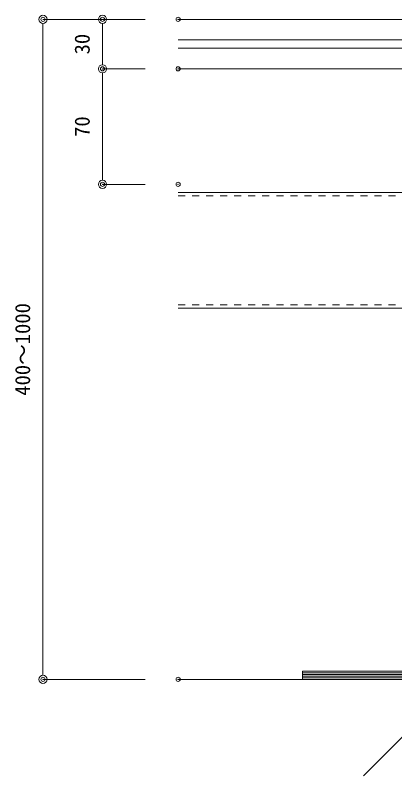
# Model space of a CAD drawing. Units: millimetres on the paper. Extents: x -420 to 420, y -297 to 297.
# Drawn here: x -322.8 to -276.8, y -109.6 to -17.4 of the extents above; entities that cross this region are included whole.
import ezdxf
from ezdxf.enums import TextEntityAlignment as Align

# ---------------------------------------------------------------- set-up
doc = ezdxf.new("R2010")
doc.units = ezdxf.units.MM
doc.header["$PDMODE"] = 32
doc.header["$PDSIZE"] = 0.5
doc.linetypes.add('USER1', pattern=[1.7, 0.85, -0.85])
for name, color, linetype, lineweight in [('0-0_0', 7, 'Continuous', 5), ('0-1_Defpoints', 7, 'Continuous', 18), ('0-7_0-A11-寸法_詳細', 5, 'Continuous', 18), ('0-8_A-E01-仕上太線', 4, 'Continuous', 18), ('0-9_A-D09-金物_鋼材', 1, 'Continuous', 18), ('0-A_A-C03-壁種別', 9, 'Continuous', 18), ('0-D__U+FF71_U+FF99_U+FF90', 9, 'USER1', 18)]:
    doc.layers.add(name, color=color, linetype=linetype, lineweight=lineweight)
doc.styles.add('ＭＳ ゴシック', font='')
doc.styles.get('ＭＳ ゴシック').set_extended_font_data('MS Gothic')

# ---------------------------------------------------------------- blocks, each defined once
blk = doc.blocks.new('G$CBAEE64E2')
at = {"layer": '0-9_A-D09-金物_鋼材'}
for p, q in [((-100, 4), (100, 4)), ((-100, 3), (100, 3)), ((-100, 2), (100, 2)), ((-100, 1), (100, 1))]:
    blk.add_line(p, q, dxfattribs=at)
blk.add_lwpolyline([(-100, 0), (100, 0), (100, 5), (-100, 5)], close=True, dxfattribs=at)
blk = doc.blocks.new('_Dot')
at = {"layer": '0-0_0'}
blk.add_line((-0.5, 0), (-1, 0), dxfattribs=at)
for radius in [0.5, 0.25]:
    blk.add_circle((0, 0), radius, dxfattribs=at)
blk = doc.blocks.new('D20')
at = {"layer": '0-1_Defpoints'}
for p in [(117.484, 279.138), (108.322, 273.138), (117.484, 273.138)]:
    blk.add_point(p, dxfattribs=at)
at = {"layer": '0-7_0-A11-寸法_詳細'}
for p, q in [((113.484, 279.138), (108.322, 279.138)), ((108.322, 278.138), (108.322, 274.138)), ((113.484, 273.138), (108.322, 273.138))]:
    blk.add_line(p, q, dxfattribs=at)
for p, rotation in [((108.322, 279.138), 90), ((108.322, 273.138), 270)]:
    blk.add_blockref('_Dot', p, dxfattribs=dict(at, rotation=rotation))
at = {"layer": '0-7_0-A11-寸法_詳細', "color": 7, "style": 'ＭＳ ゴシック'}
blk.add_text('30', height=1.833, rotation=90, dxfattribs=at).set_placement((107.321, 274.888), align=Align.BOTTOM_LEFT)
blk = doc.blocks.new('D21')
at = {"layer": '0-1_Defpoints'}
for p in [(117.484, 273.138), (108.322, 259.138), (117.484, 259.138)]:
    blk.add_point(p, dxfattribs=at)
at = {"layer": '0-7_0-A11-寸法_詳細'}
for p, q in [((113.484, 273.138), (108.322, 273.138)), ((108.322, 272.138), (108.322, 260.138)), ((113.484, 259.138), (108.322, 259.138))]:
    blk.add_line(p, q, dxfattribs=at)
for p, rotation in [((108.322, 273.138), 90), ((108.322, 259.138), 270)]:
    blk.add_blockref('_Dot', p, dxfattribs=dict(at, rotation=rotation))
at = {"layer": '0-7_0-A11-寸法_詳細', "color": 7, "style": 'ＭＳ ゴシック'}
blk.add_text('70', height=1.833, rotation=90, dxfattribs=at).set_placement((107.321, 264.888), align=Align.BOTTOM_LEFT)
blk = doc.blocks.new('D23')
at = {"layer": '0-1_Defpoints'}
for p in [(117.484, 279.138), (101.108, 199.138), (117.484, 199.138)]:
    blk.add_point(p, dxfattribs=at)
at = {"layer": '0-7_0-A11-寸法_詳細'}
for p, q in [((113.484, 279.138), (101.108, 279.138)), ((101.108, 278.138), (101.108, 200.138)), ((113.484, 199.138), (101.108, 199.138))]:
    blk.add_line(p, q, dxfattribs=at)
for p, rotation in [((101.108, 279.138), 90), ((101.108, 199.138), 270)]:
    blk.add_blockref('_Dot', p, dxfattribs=dict(at, rotation=rotation))
at = {"layer": '0-7_0-A11-寸法_詳細', "color": 7, "style": 'ＭＳ ゴシック'}
blk.add_text('400～1000', height=1.833, rotation=90, dxfattribs=at).set_placement((100.107, 233.513), align=Align.BOTTOM_LEFT)

msp = doc.modelspace()

# ---------------------------------------------------------------- linework, layer by layer
at = {"layer": '0-8_A-E01-仕上太線'}
for p, q in [((7.126, -17.862), (-303.016, -17.862)), ((7.126, -20.362), (-303.016, -20.362)), ((7.126, -21.362), (-303.016, -21.362)), ((7.126, -23.862), (-303.016, -23.862)), ((7.126, -97.862), (-303.016, -97.862))]:
    msp.add_line(p, q, dxfattribs=at)
at = {"layer": '0-A_A-C03-壁種別'}
msp.add_line((-280.57, -109.552), (-268.879, -97.862), dxfattribs=at)
at = {"layer": '0-D__U+FF71_U+FF99_U+FF90', "color": 3, "linetype": 'Continuous'}
for p, q in [((-303.016, -38.862), (7.126, -38.862)), ((-303.016, -52.862), (-274.945, -52.862))]:
    msp.add_line(p, q, dxfattribs=at)
at = {"layer": '0-D__U+FF71_U+FF99_U+FF90'}
for p, q in [((-303.016, -39.262), (7.126, -39.262)), ((-303.016, -52.462), (-274.945, -52.462))]:
    msp.add_line(p, q, dxfattribs=at)

# ---------------------------------------------------------------- block references
at = {"layer": '0-0_0', "xscale": 0.2, "yscale": 0.2}
msp.add_blockref('G$CBAEE64E2', (-267.945, -97.862), dxfattribs=at)
at = {"layer": '0-7_0-A11-寸法_詳細'}
for name in ['D23', 'D20', 'D21']:
    msp.add_blockref(name, (-420.5, -297), dxfattribs=at)

doc.saveas('drawing.dxf')
